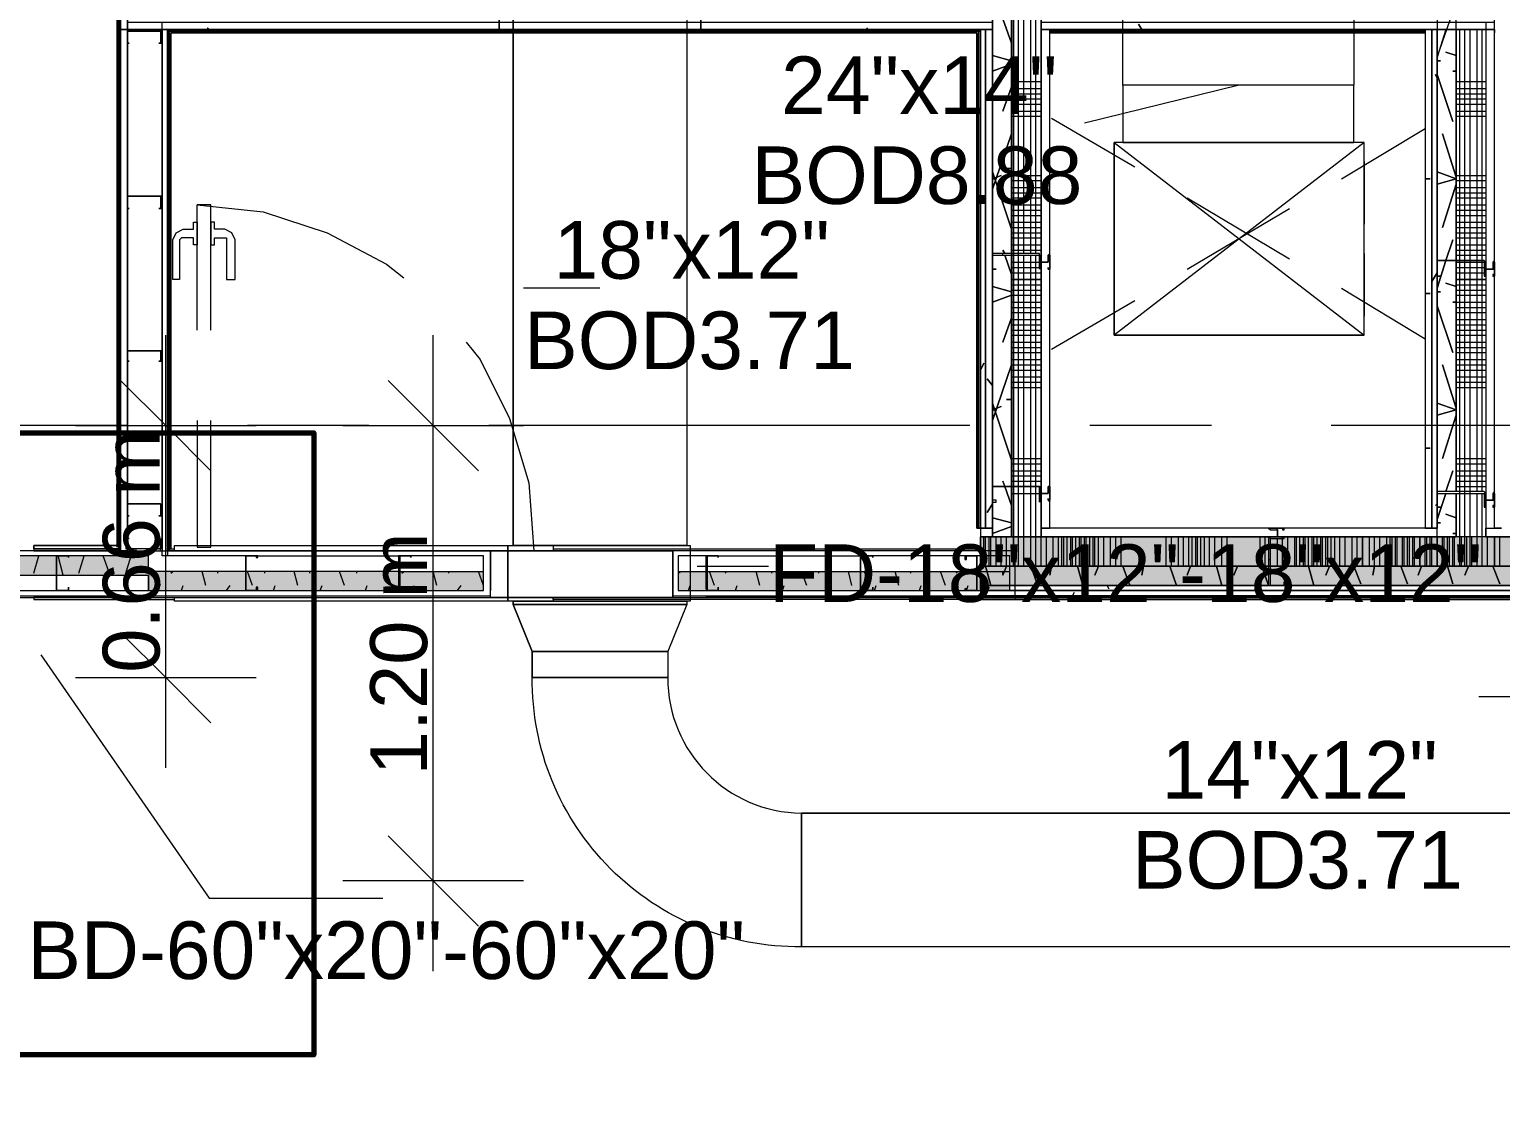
# Model space of a CAD drawing. Header units: metres. Extents: x -2 to 237, y -8 to 52.
# Drawn here: x 31.142 to 35.024, y 22.645 to 25.489 of the extents above; entities that cross this region are included whole.
import ezdxf

# ---------------------------------------------------------------- set-up
doc = ezdxf.new("R2010")
doc.units = ezdxf.units.M
doc.layers.add('HVAC - Ductos', color=5, linetype='Continuous', lineweight=0)
doc.layers.add('PDF3_Text', color=7, linetype='Continuous', lineweight=0)
doc.layers.add('PDF3_Geometry', color=7, linetype='Continuous', lineweight=0, true_color=0xaaaaaa)
doc.layers.add('PDF3_Solid Fills', color=7, linetype='Continuous', lineweight=0, true_color=0xffffff)
doc.styles.add('PDF Helvetica', font='')
doc.styles.get('PDF Helvetica').set_extended_font_data('Helvetica')

msp = doc.modelspace()

# ---------------------------------------------------------------- hatches: boundary and pattern name
at = {"layer": 'PDF3_Solid Fills', "lineweight": 0, "transparency": 33554559}
h = msp.add_hatch(color=256, dxfattribs=at)
h.paths.add_polyline_path([(38.0239, 24.0728), (38.0239, 24.1506), (33.6514, 24.1506), (33.6514, 24.0728)])
h.paths.add_polyline_path([(38.1293, 24.0728), (38.1293, 24.1506), (38.0285, 24.1506), (38.0285, 24.0728)])
h = msp.add_hatch(color=256, dxfattribs=at)
h.paths.add_polyline_path([(38.0239, 24.0728), (38.0239, 24.1506), (33.6514, 24.1506), (33.6514, 24.0728)])
h.paths.add_polyline_path([(38.1293, 24.0728), (38.1293, 24.1506), (38.0285, 24.1506), (38.0285, 24.0728)])
h = msp.add_hatch(color=256, dxfattribs=at)
h.paths.add_polyline_path([(31.3963, 24.1186), (31.4009, 24.1461), (31.3963, 24.1461)])
h.paths.add_polyline_path([(31.4879, 24.1186), (31.4376, 24.1186), (31.4879, 24.114)])
h = msp.add_hatch(color=256, dxfattribs=at)
h.paths.add_polyline_path([(29.1917, 24.0499), (29.1917, 24.1003), (29.0954, 24.1003), (29.0954, 24.0499)])
h.paths.add_polyline_path([(31.0938, 24.1003), (31.0938, 24.0499), (31.4559, 24.0499), (31.4559, 24.1003)])
h = msp.add_hatch(color=256, dxfattribs=at)
h.paths.add_polyline_path([(34.4121, 24.0224), (34.4121, 24.0728), (33.6514, 24.0728), (33.6514, 24.0224)])
h.paths.add_polyline_path([(38.1751, 24.0269), (38.1797, 24.0728), (38.0285, 24.0728), (38.0285, 24.0224)])
h.paths.add_polyline_path([(38.0239, 24.0269), (38.0239, 24.0728), (34.4167, 24.0728), (34.4167, 24.0224), (37.5977, 24.0269)])
h = msp.add_hatch(color=256, dxfattribs=at)
h.paths.add_polyline_path([(34.4121, 24.0224), (34.4121, 24.0728), (33.6514, 24.0728), (33.6514, 24.0224)])
h.paths.add_polyline_path([(38.1797, 24.0224), (38.1797, 24.0728), (38.0285, 24.0728), (38.0285, 24.0224)])
h.paths.add_polyline_path([(38.0239, 24.0224), (38.0239, 24.0728), (34.4167, 24.0728), (34.4167, 24.0224)])
h = msp.add_hatch(color=256, dxfattribs=at)
h.paths.add_polyline_path([(32.3405, 24.0086), (32.3405, 24.059), (31.4559, 24.059), (31.4559, 24.0086)])
h.paths.add_polyline_path([(32.8538, 24.0086), (33.7292, 24.0086), (33.7292, 24.059), (32.8538, 24.059)])

# ---------------------------------------------------------------- linework, layer by layer
at = {"layer": 'HVAC - Ductos', "lineweight": 0}
for points in [[(32.8768, 24.1278), (32.4184, 24.1278), (32.4184, 25.5394), (32.8768, 25.5394)], [(34.6368, 25.5394), (34.6368, 25.3424), (34.0272, 25.3424), (34.0272, 25.5394)], [(32.4047, 23.9811), (32.4047, 24.1278), (32.8859, 24.1278), (32.8859, 23.9811)], [(32.4184, 23.9719), (32.8768, 23.9719)], [(33.1793, 23.069), (33.1793, 23.4219), (36.2181, 23.4219), (36.2181, 23.069)]]:
    msp.add_lwpolyline(points, close=True, dxfattribs=at)
for points in [[(32.4184, 25.5394), (32.4184, 24.1278)], [(34.3343, 25.3424), (33.9264, 25.2415)], [(34.0272, 25.1911), (34.0043, 25.1911), (34.0043, 24.6824), (34.6643, 24.6824), (34.6643, 25.1911), (34.6368, 25.1911), (34.6368, 25.3424), (34.0272, 25.3424), (34.0272, 25.1911), (34.6368, 25.1911)], [(32.6476, 24.8061), (32.446, 24.8061)], [(31.5018, 23.5411), (31.5018, 24.6824)], [(32.2076, 23.0049), (32.2076, 24.6824)], [(31.3826, 24.5632), (31.5018, 24.444), (31.6209, 24.3248)], [(32.0884, 24.5632), (32.2076, 24.444), (32.3268, 24.3248)], [(31.2634, 24.444), (31.5018, 24.444), (31.7401, 24.444)], [(31.9692, 24.444), (32.2076, 24.444), (32.446, 24.444)], [(32.4047, 24.1278), (32.4047, 23.9811)], [(32.9042, 24.0728), (33.0922, 24.0728)], [(31.3826, 23.8986), (31.5018, 23.7794), (31.6209, 23.6603)], [(31.1718, 23.839), (31.6164, 23.1973), (32.0746, 23.1973)], [(31.2634, 23.7794), (31.5018, 23.7794), (31.7401, 23.7794)], [(34.9667, 23.729), (36.9881, 23.729)], [(32.0884, 23.3623), (32.2076, 23.2432), (32.3268, 23.124)], [(32.446, 23.2432), (32.2076, 23.2432), (31.9692, 23.2432)]]:
    msp.add_lwpolyline(points, dxfattribs=at)
for points in [[(32.4184, 23.9811), (32.4184, 23.9719), (32.4184, 23.9811), (32.8768, 23.9811), (32.8768, 23.9719), (32.8264, 23.8482), (32.4688, 23.8482), (32.4688, 23.7794), (32.4688, 23.8482), (32.4184, 23.9719), (32.4688, 23.8482), (32.8264, 23.8482), (32.8264, 23.7794), (32.4688, 23.7794), (32.8264, 23.7794, 0.412295), (33.1793, 23.4219)], [(36.2181, 23.4219, -0.419303), (36.9285, 22.7115), (36.5755, 22.7115), (36.5755, 17.3397), (36.9285, 17.3397), (36.9285, 22.7115), (36.5755, 22.7115, 0.402021), (36.2181, 23.069), (36.2181, 23.4219), (33.1793, 23.4219), (33.1793, 23.069, -0.419299), (32.4688, 23.7794)]]:
    msp.add_lwpolyline(points, format="xyb", dxfattribs=at)
at = {"layer": 'PDF3_Geometry', "lineweight": 0}
for points in [[(29.1, 31.6216), (31.3826, 31.6216), (29.1, 31.6216), (31.3826, 31.6216), (31.3826, 25.489), (31.3826, 31.6216), (31.3826, 25.489), (31.3826, 25.5348), (31.3826, 25.489), (31.3826, 25.5074), (31.3826, 25.5211), (31.3826, 25.5348), (31.3826, 33.9362), (31.3826, 34.1699), (31.3826, 34.1837), (33.0692, 34.1837), (34.6276, 34.1837)], [(31.3826, 34.1837), (31.3826, 25.489), (31.3826, 34.1837)], [(33.6514, 24.0086), (38.1935, 24.0086), (38.1935, 24.0224), (38.1935, 24.1736), (38.1935, 34.1699), (38.1797, 34.1699), (38.0239, 34.1699), (35.008, 34.1699), (31.4009, 34.1699), (31.4009, 34.1516), (31.4009, 33.9362), (31.4009, 25.5348), (31.4009, 25.5211), (31.4009, 25.5074)], [(34.9072, 24.2698), (34.9072, 24.8794), (34.9072, 25.489), (34.9072, 25.5348), (34.9851, 25.5348), (35.008, 25.5348), (34.9851, 25.5348), (34.9851, 25.5853), (34.9851, 25.7366), (34.9851, 33.9362), (34.9851, 34.0371), (34.9851, 34.1379), (35.008, 34.1379), (34.9851, 34.1379), (31.4284, 34.1379), (31.4284, 34.0371), (31.4284, 33.9362), (31.4284, 25.5348)], [(38.0285, 34.1516), (38.1293, 34.1516), (38.1797, 34.1516), (38.1797, 24.1736), (38.1797, 24.0728), (38.1797, 24.0224), (38.0285, 24.0224), (38.1935, 24.0224), (38.1935, 24.0086), (33.6514, 24.0086), (33.6514, 24.0224), (34.4121, 24.0224), (33.6514, 24.0224)], [(35.0264, 24.1736), (35.008, 24.1736), (35.008, 25.489), (35.008, 25.5348), (35.008, 25.7366), (35.008, 33.9362), (35.008, 34.0004), (35.008, 34.1379), (35.008, 34.1516), (35.008, 34.005), (35.0264, 34.005)], [(33.6651, 25.489), (33.6651, 24.1736), (33.6834, 24.1736), (33.6834, 25.489), (33.6834, 25.5074), (33.6834, 25.5211), (33.6834, 25.5348), (32.9134, 25.5348), (32.9134, 25.5853), (32.9134, 25.6907), (32.3817, 25.6907), (31.6301, 25.6907), (31.598, 25.6907), (31.5842, 25.6907), (31.5842, 25.5853), (31.5842, 25.6907), (31.5842, 33.9362), (31.5842, 33.9683), (31.5842, 33.9866)], [(31.3826, 33.9362), (31.3826, 25.489), (31.3826, 24.114), (31.0801, 24.114), (31.0801, 23.9902), (31.4559, 23.9902), (32.3588, 23.9902), (32.3588, 24.114), (31.5063, 24.114), (31.5063, 25.489), (31.6301, 25.489), (32.3817, 25.489), (32.3817, 25.7366), (31.6301, 25.7366), (31.6301, 33.9362)], [(32.9134, 25.5348), (32.9134, 25.5211), (32.9134, 25.5074), (32.9134, 25.489), (32.9134, 25.7366), (34.8109, 25.7366), (34.8109, 33.9362), (34.8109, 33.9408), (31.6301, 33.9408), (31.6301, 33.9362), (31.6301, 25.7366), (32.3817, 25.7366)], [(34.8109, 33.9362), (34.8109, 25.7366), (32.9134, 25.7366), (32.9134, 25.489), (33.6514, 25.489), (33.6514, 24.1736), (33.6514, 23.9902), (37.6664, 23.9902)], [(31.3826, 25.489), (31.3826, 24.114), (31.3826, 25.489), (31.3826, 24.114), (31.3826, 25.489), (31.378, 25.489), (31.378, 31.6216), (31.378, 25.489), (31.378, 24.114), (31.378, 25.489), (31.3826, 25.489), (31.3734, 25.489), (31.3734, 24.1232), (31.3734, 25.489), (31.3734, 24.1232), (31.3734, 25.489), (31.3734, 31.6124), (31.3734, 25.489), (31.3826, 25.489), (31.3826, 31.5987), (31.3826, 25.489), (31.3826, 31.6216)], [(32.3817, 25.7366), (32.3817, 25.489), (31.6301, 25.489), (31.5063, 25.489), (31.4926, 25.489), (31.4926, 25.5074)], [(31.4009, 25.5074), (31.4009, 25.489), (31.4009, 24.1461), (31.4009, 25.489), (31.4926, 25.489), (31.5063, 25.489), (33.6514, 25.489), (32.9134, 25.489), (32.3817, 25.489), (32.9134, 25.489)], [(32.9134, 25.5074), (32.3817, 25.5074), (32.3817, 25.489)], [(38.0239, 24.1506), (35.0264, 24.1506), (33.6514, 24.1506), (33.6834, 24.1506), (33.7338, 24.1506), (33.7338, 24.1736), (33.7338, 24.2836), (33.7338, 24.8932), (33.7338, 25.489), (33.7338, 25.5348), (33.8118, 25.5348), (34.8567, 25.5348), (34.8567, 25.5211), (34.8567, 25.5074), (34.8567, 25.489), (34.8567, 24.1736), (34.843, 24.1736), (34.843, 25.489)], [(33.7338, 25.5348), (33.8118, 25.5348), (33.8118, 25.5211), (33.8118, 25.5074), (33.8118, 25.489), (33.8347, 25.489), (34.8247, 25.489)], [(34.9851, 25.5074), (34.9851, 25.489), (34.9851, 24.1736), (34.9851, 24.1506), (35.0264, 24.1506), (38.0239, 24.1506), (35.0264, 24.1506), (34.9851, 24.1506), (34.9851, 24.1736), (35.0264, 24.1736)], [(31.4009, 24.114), (31.3826, 24.114), (31.3826, 25.489), (31.4009, 25.489), (31.3826, 25.489), (31.4009, 25.489), (31.3826, 25.489), (31.3826, 24.1186), (31.3826, 25.489), (31.3826, 24.114), (31.3963, 24.114)], [(31.3826, 25.489), (31.3826, 24.114), (31.3826, 25.489)], [(32.3817, 25.489), (31.3826, 25.489), (32.3817, 25.489)], [(32.1159, 24.059), (31.7126, 24.059), (31.4559, 24.059), (31.4559, 24.1003), (31.4009, 24.1003), (31.4009, 24.114), (31.4926, 24.114), (31.4926, 25.489), (31.5063, 25.489), (33.6514, 25.489), (33.6514, 24.1736), (33.6468, 24.1736), (33.6422, 24.1736), (33.6468, 24.1736), (33.6468, 25.489), (33.6468, 24.1736), (33.6422, 24.1736), (33.6468, 24.1736), (33.6514, 24.1736), (33.6514, 25.489), (33.6514, 24.1736), (33.6651, 24.1736)], [(31.4009, 24.1461), (31.4009, 25.489)], [(31.7126, 24.1003), (31.5063, 24.1003), (31.4926, 24.1003), (31.4926, 24.114), (31.4926, 25.489), (31.5063, 25.489), (31.5063, 24.114), (31.5063, 25.4844), (33.6514, 25.4844), (31.5063, 25.4844), (31.5063, 24.114)], [(31.6301, 25.489), (31.5063, 25.489), (33.6514, 25.489), (31.5063, 25.489), (31.5063, 24.114), (31.5063, 24.1003), (31.4926, 24.1003)], [(31.5063, 25.489), (31.5063, 24.114), (31.5063, 25.489)], [(31.5063, 25.489), (31.5063, 24.114), (32.3588, 24.114), (32.3588, 24.0086)], [(32.9134, 25.489), (32.3817, 25.489), (32.9134, 25.489)], [(32.9134, 25.489), (33.6514, 25.489), (32.9134, 25.489)], [(33.6422, 25.4799), (33.6422, 24.1736)], [(33.6422, 25.4799), (33.6422, 24.1736)], [(33.6514, 24.1736), (33.6514, 25.489), (33.6514, 24.1736)], [(33.6514, 24.1736), (33.6514, 25.489), (33.6514, 24.1736)], [(33.6514, 25.489), (33.6514, 24.1736), (33.6514, 25.489)], [(33.8347, 25.489), (34.8247, 25.489), (34.8567, 25.489), (34.8247, 25.489), (33.8347, 25.489), (34.623, 25.489), (33.8347, 25.489), (34.8247, 25.489), (33.8347, 25.489), (33.8118, 25.489), (33.8118, 24.1736), (33.8118, 24.1506), (34.8567, 24.1506), (34.9072, 24.1506), (34.9072, 24.1736), (34.9072, 24.2652), (34.9072, 24.1506), (34.8567, 24.1506), (34.8567, 25.489), (34.9072, 25.489), (34.9072, 24.8794), (34.9072, 24.2698), (34.9072, 24.8794), (34.9072, 25.489), (34.9851, 25.489), (34.9851, 24.1506), (34.9072, 24.1506), (34.9072, 24.2652)], [(35.008, 25.489), (33.8347, 25.489), (35.008, 25.489)], [(33.8393, 25.2552), (34.0593, 25.127)], [(34.6047, 25.0948), (34.8247, 25.2278)], [(34.1968, 25.0444), (34.4672, 24.884)], [(31.5842, 24.6961), (31.5842, 25.0261), (31.7584, 25.0078), (31.928, 24.9528), (32.0838, 24.8702), (32.1296, 24.8336)], [(31.6209, 24.6961), (31.6209, 25.0261), (31.5842, 25.0261)], [(34.1968, 24.8565), (34.4672, 25.017)], [(33.7109, 24.8932), (33.7109, 24.8978)], [(33.8393, 24.6457), (34.0593, 24.774)], [(34.6047, 24.8061), (34.8247, 24.6732)], [(32.2947, 24.664), (32.3313, 24.6182), (32.4092, 24.4624), (32.4597, 24.2928), (32.4734, 24.114)], [(31.5842, 24.4578), (31.5842, 24.1232), (31.6209, 24.1232), (31.6209, 24.4578)], [(31.4009, 24.444), (30.1313, 24.444)], [(32.038, 24.444), (31.7172, 24.444)], [(33.6238, 24.444), (32.3542, 24.444)], [(34.2609, 24.444), (33.9401, 24.444)], [(35.8468, 24.444), (34.5772, 24.444)], [(33.6834, 24.2424), (33.6834, 24.2469)], [(37.6664, 23.9902), (33.6514, 23.9902), (33.6514, 23.9948), (38.2073, 23.9948), (38.2118, 23.9948), (38.2118, 24.0086), (38.2118, 24.1736)], [(34.4121, 24.0224), (33.6514, 24.0224), (33.6514, 24.0728), (35.0264, 24.0728), (38.0239, 24.0728), (35.0264, 24.0728), (33.6514, 24.0728), (33.6514, 24.1506)], [(33.7338, 24.1506), (33.6834, 24.1506), (33.6834, 24.1736)], [(34.8247, 24.1736), (34.843, 24.1736)], [(34.9072, 24.1506), (34.8567, 24.1506), (34.8567, 24.1736)], [(31.1534, 24.1186), (31.3826, 24.1186), (31.1534, 24.1186), (31.1534, 24.1232), (31.1534, 24.1278), (31.1534, 24.1232), (31.1534, 24.1186), (31.1534, 24.114), (31.3826, 24.114), (31.0801, 24.114), (31.0801, 24.1003), (31.0801, 24.0086)], [(31.2268, 24.114), (31.1534, 24.114), (31.3826, 24.114)], [(31.5109, 24.1186), (31.5246, 24.1186)], [(32.8401, 23.9902), (32.3588, 23.9902), (32.3588, 24.114), (32.8401, 24.114), (32.8401, 24.0086)], [(32.5238, 24.1186), (33.6514, 24.1186)], [(33.743, 24.0086), (33.743, 24.114), (32.8401, 24.114), (32.5238, 24.114)], [(33.743, 23.9902), (33.743, 23.9857), (32.5238, 23.9857), (32.5238, 23.9902), (32.8401, 23.9902), (32.8401, 24.114)], [(33.6514, 24.114), (32.9272, 24.114)], [(31.0801, 24.1003), (31.0801, 23.9948), (31.4559, 23.9948), (32.3588, 23.9948), (32.3588, 24.0086), (32.3588, 24.1003)], [(31.4559, 24.059), (31.4559, 24.1003), (31.4009, 24.1003), (31.3826, 24.1003), (31.0938, 24.1003), (31.0938, 24.0086), (31.4559, 24.0086), (31.4559, 24.0498), (31.4559, 24.0086), (32.3405, 24.0086), (32.3405, 24.1003), (32.148, 24.1003)], [(31.3826, 24.1003), (31.4009, 24.1003)], [(31.7446, 24.1003), (32.1205, 24.1003)], [(32.8401, 24.1003), (32.8401, 24.0086), (32.8401, 23.9948), (33.743, 23.9948), (33.743, 24.0086), (33.743, 24.1003)], [(32.9317, 24.1003), (32.8538, 24.1003), (32.8538, 24.0086), (33.7293, 24.0086), (33.7293, 24.1003), (33.3672, 24.1003)], [(32.9592, 24.1003), (33.3351, 24.1003)], [(38.0239, 24.0728), (35.0264, 24.0728), (33.6514, 24.0728)], [(34.4121, 24.0911), (34.4167, 24.0911)], [(31.0938, 24.0498), (31.213, 24.0498), (31.4559, 24.0498)], [(32.1205, 24.059), (32.3405, 24.059)], [(32.8538, 24.059), (32.9272, 24.059)], [(32.9317, 24.059), (33.3351, 24.059), (33.6422, 24.059), (33.7293, 24.059)], [(38.0973, 23.9902), (38.2118, 23.9902), (38.2118, 23.9948), (33.6514, 23.9948)], [(34.4167, 24.0224), (35.0264, 24.0224), (35.5672, 24.0224), (36.1768, 24.0224), (36.7863, 24.0224), (37.396, 24.0224), (38.0239, 24.0224)], [(31.4559, 23.9902), (31.1534, 23.9902), (31.1534, 23.9857), (31.4559, 23.9857), (31.5246, 23.9857), (31.5246, 23.9902)], [(33.6514, 23.9902), (32.9272, 23.9902)]]:
    msp.add_lwpolyline(points, dxfattribs=at)
for points in [[(31.3826, 34.1699), (31.3826, 25.489), (31.4009, 25.489), (31.4009, 34.1699)], [(31.3734, 31.6124), (31.3734, 25.489)], [(32.3817, 25.489), (32.3817, 25.5074), (31.4009, 25.5074), (31.4009, 25.489)], [(32.9134, 25.5074), (32.9134, 25.489), (33.6834, 25.489), (33.6834, 25.5074)], [(33.6834, 25.5348), (33.6834, 24.1506), (33.7338, 24.1506), (33.7338, 24.2836), (33.7338, 24.8932), (33.7338, 25.5348)], [(33.8118, 24.1506), (33.8118, 25.5348), (33.7338, 25.5348), (33.7338, 24.8932), (33.7338, 24.2836), (33.7338, 24.1506)], [(35.008, 25.489), (35.008, 25.5074), (33.8118, 25.5074), (33.8118, 25.489)], [(31.4926, 25.4524), (31.4926, 25.4844), (31.488, 25.4844), (31.4009, 25.4844), (31.4009, 25.4524), (31.4055, 25.4524), (31.4009, 25.4524), (31.4009, 25.4844), (31.488, 25.4844), (31.488, 25.4524), (31.4834, 25.4524)], [(31.5063, 25.489), (31.4926, 25.489), (31.4926, 24.114), (31.5063, 24.114)], [(31.5109, 24.114), (31.5109, 25.489)], [(31.5109, 24.114), (31.5109, 25.489)], [(31.5155, 24.1186), (31.5155, 25.4799)], [(33.6422, 25.4799), (31.5155, 25.4799)], [(33.6422, 25.4799), (31.5155, 25.4799)], [(31.5155, 24.1186), (31.5155, 25.4799)], [(31.543, 25.489), (33.6147, 25.489)], [(33.6422, 24.1736), (33.6422, 25.4799)], [(33.6651, 24.1736), (33.6651, 25.489), (33.6514, 25.489), (33.6514, 24.1736)], [(33.6651, 25.489), (33.6651, 24.1736), (33.6834, 24.1736), (33.6834, 25.489)], [(33.8347, 24.1736), (33.8347, 25.489), (33.8118, 25.489), (33.8118, 24.1736)], [(34.8247, 24.1736), (33.8347, 24.1736), (33.8347, 25.489), (34.8247, 25.489)], [(34.8247, 25.4844), (33.8347, 25.4844)], [(34.8247, 25.4799), (33.8347, 25.4799)], [(34.8247, 25.4799), (33.8347, 25.4799)], [(34.843, 25.489), (34.8247, 25.489), (34.8247, 24.1736), (34.843, 24.1736)], [(34.8567, 25.489), (34.843, 25.489), (34.843, 24.1736), (34.8567, 24.1736)], [(35.008, 25.4799), (35.008, 25.489), (34.9851, 25.489), (35.008, 25.489)], [(35.008, 25.489), (34.9851, 25.489), (34.9851, 24.1736), (35.008, 24.1736)], [(31.4926, 25.017), (31.4926, 25.049), (31.488, 25.049), (31.4009, 25.049), (31.4009, 25.017), (31.4055, 25.017), (31.4009, 25.017), (31.4009, 25.049), (31.488, 25.049), (31.488, 25.017), (31.4834, 25.017)], [(31.543, 24.939), (31.5384, 24.9344), (31.5384, 24.829), (31.5201, 24.829), (31.5201, 24.9344), (31.5292, 24.9528), (31.5476, 24.962), (31.5751, 24.962), (31.5751, 24.9802), (31.5842, 24.9802), (31.5842, 24.9207), (31.5751, 24.9207), (31.5751, 24.939), (31.5476, 24.939)], [(31.6621, 24.939), (31.6621, 24.9344), (31.6621, 24.829), (31.6851, 24.829), (31.6851, 24.9344), (31.6759, 24.9528), (31.6576, 24.962), (31.6301, 24.962), (31.6301, 24.9802), (31.6209, 24.9802), (31.6209, 24.9207), (31.6301, 24.9207), (31.6301, 24.939), (31.6576, 24.939)], [(33.8072, 24.8565), (33.8072, 24.8748), (33.8301, 24.8748), (33.8301, 24.8932), (33.8347, 24.8932), (33.8347, 24.8565), (33.8301, 24.8565), (33.8301, 24.8611), (33.8301, 24.8565), (33.8347, 24.8565), (33.8347, 24.8932), (33.8347, 24.8978), (33.8301, 24.8932), (33.8301, 24.8748), (33.8072, 24.8748), (33.8072, 24.8932), (33.8072, 24.8978), (33.6834, 24.8978), (33.6834, 24.8932), (33.6834, 24.8565), (33.6926, 24.8565), (33.6834, 24.8565), (33.6834, 24.8932), (33.8072, 24.8932)], [(34.9851, 24.8382), (34.9851, 24.8565), (35.0034, 24.8565), (35.008, 24.8565), (35.008, 24.8748), (35.008, 24.8382), (35.008, 24.8428), (35.0034, 24.8428), (35.0034, 24.8382), (35.008, 24.8382), (35.008, 24.8748), (35.008, 24.8794), (35.0034, 24.8748), (35.0034, 24.8565), (34.9851, 24.8565), (34.9851, 24.8748), (34.9805, 24.8794), (34.8567, 24.8794), (34.8567, 24.8748), (34.8567, 24.8382), (34.8659, 24.8382), (34.8567, 24.8382), (34.8567, 24.8748), (34.8567, 24.8794), (34.9805, 24.8794), (34.9805, 24.8748), (34.9805, 24.8382)], [(31.4926, 24.6136), (31.4926, 24.6411), (31.488, 24.6411), (31.4009, 24.6411), (31.4009, 24.6136), (31.4055, 24.6136), (31.4009, 24.6136), (31.4009, 24.6411), (31.488, 24.6411), (31.488, 24.6136), (31.4834, 24.6136)], [(33.8072, 24.2424), (33.8072, 24.2652), (33.8301, 24.2652), (33.8301, 24.2836), (33.8347, 24.2836), (33.8347, 24.2469), (33.8301, 24.2469), (33.8301, 24.2515), (33.8301, 24.2469), (33.8347, 24.2424), (33.8347, 24.2469), (33.8347, 24.2836), (33.8301, 24.2836), (33.8301, 24.2652), (33.8072, 24.2652), (33.8072, 24.2836), (33.6834, 24.2836), (33.6834, 24.2469), (33.6834, 24.2424), (33.6926, 24.2424), (33.6926, 24.2469), (33.6834, 24.2469), (33.6834, 24.2836), (33.8072, 24.2836)], [(34.9851, 24.2286), (34.9851, 24.2469), (35.0034, 24.2469), (35.008, 24.2469), (35.008, 24.2652), (35.008, 24.2286), (35.008, 24.2332), (35.0034, 24.2332), (35.0034, 24.2286), (35.008, 24.2286), (35.008, 24.2652), (35.008, 24.2698), (35.0034, 24.2652), (35.0034, 24.2469), (34.9851, 24.2469), (34.9851, 24.2652), (34.9805, 24.2698), (34.8567, 24.2698), (34.8567, 24.2652), (34.8567, 24.2286), (34.8659, 24.2286), (34.8567, 24.2286), (34.8567, 24.2652), (34.9805, 24.2652), (34.9805, 24.2286)], [(31.4926, 24.2057), (31.4926, 24.2332), (31.488, 24.2378), (31.4009, 24.2378), (31.4009, 24.2332), (31.4009, 24.2057), (31.4055, 24.2057), (31.4009, 24.2057), (31.4009, 24.2332), (31.4009, 24.2378), (31.488, 24.2378), (31.488, 24.2332), (31.488, 24.2057), (31.4834, 24.2057)], [(33.6514, 24.1736), (33.6514, 24.1506), (33.6834, 24.1506), (33.6834, 24.1736)], [(33.8118, 24.1506), (34.8567, 24.1506), (34.8567, 24.1736), (33.8118, 24.1736)], [(34.4534, 24.1506), (34.4351, 24.1506), (34.4351, 24.169), (34.4351, 24.1736), (34.4167, 24.1736), (34.4534, 24.1736), (34.4489, 24.1736), (34.4489, 24.169), (34.4534, 24.169), (34.4534, 24.1736), (34.4167, 24.1736), (34.4121, 24.1736), (34.4167, 24.169), (34.4351, 24.169), (34.4351, 24.1506), (34.4167, 24.1506), (34.4121, 24.1461), (34.4121, 24.0224), (34.4167, 24.0224), (34.4534, 24.0224), (34.4534, 24.0315), (34.4534, 24.0224), (34.4167, 24.0224), (34.4167, 24.1461), (34.4534, 24.1461)], [(31.3734, 24.1278), (31.1534, 24.1278)], [(31.3963, 24.1461), (31.3963, 24.1186), (31.4009, 24.1186), (31.4009, 24.114), (31.488, 24.114), (31.488, 24.1186), (31.488, 24.1461), (31.4834, 24.1461), (31.488, 24.1461), (31.488, 24.1186), (31.4009, 24.1186), (31.4009, 24.1461), (31.4055, 24.1461)], [(32.5238, 24.1278), (32.5238, 24.114), (31.5246, 24.114), (31.5246, 24.1278)], [(33.743, 24.114), (32.8401, 24.114), (32.8401, 23.9902), (33.743, 23.9902)], [(31.2451, 24.1003), (31.213, 24.1003), (31.213, 24.0957), (31.213, 24.0086), (31.2451, 24.0086), (31.2451, 24.0178), (31.2451, 24.0086), (31.213, 24.0086), (31.213, 24.0957), (31.213, 24.1003), (31.2451, 24.1003), (31.2451, 24.0957)], [(31.7446, 24.1003), (31.7126, 24.1003), (31.7126, 24.0132), (31.7126, 24.0086), (31.7446, 24.0086), (31.7446, 24.0178), (31.7401, 24.0178), (31.7401, 24.0086), (31.7126, 24.0086), (31.7126, 24.0132), (31.7126, 24.1003), (31.7401, 24.1003), (31.7401, 24.0957), (31.7446, 24.0957)], [(32.148, 24.1003), (32.1205, 24.1003), (32.1159, 24.1003), (32.1159, 24.0132), (32.1159, 24.0086), (32.1205, 24.0086), (32.148, 24.0086), (32.148, 24.0178), (32.148, 24.0086), (32.1205, 24.0086), (32.1205, 24.0132), (32.1205, 24.1003), (32.148, 24.1003), (32.148, 24.0957)], [(32.9592, 24.1003), (32.9317, 24.1003), (32.9272, 24.1003), (32.9272, 24.0132), (32.9317, 24.0086), (32.9592, 24.0086), (32.9592, 24.0178), (32.9592, 24.0086), (32.9317, 24.0086), (32.9317, 24.0132), (32.9317, 24.1003), (32.9592, 24.1003), (32.9592, 24.0957)], [(33.3672, 24.1003), (33.3351, 24.1003), (33.3351, 24.0132), (33.3351, 24.0086), (33.3672, 24.0086), (33.3672, 24.0178), (33.3672, 24.0086), (33.3351, 24.0086), (33.3351, 24.0132), (33.3351, 24.1003), (33.3672, 24.1003), (33.3672, 24.0957)], [(33.6101, 24.0086), (33.6422, 24.0086), (33.6422, 24.0957), (33.6422, 24.1003), (33.6101, 24.1003), (33.6101, 24.0911), (33.6147, 24.0911), (33.6147, 24.1003), (33.6422, 24.1003), (33.6422, 24.0957), (33.6422, 24.0086), (33.6147, 24.0086), (33.6147, 24.0132), (33.6101, 24.0132)], [(33.6514, 24.0086), (33.6514, 23.9948), (38.2073, 23.9948), (38.2073, 24.0086)], [(34.4167, 24.0224), (35.0264, 24.0224), (35.5672, 24.0224), (36.1768, 24.0224), (36.7863, 24.0224), (37.396, 24.0224), (38.0239, 24.0224), (37.396, 24.0224), (36.7863, 24.0224), (36.1768, 24.0224), (35.5672, 24.0224), (35.0264, 24.0224)], [(32.5238, 23.9902), (32.5238, 23.9811), (31.5246, 23.9811), (31.5246, 23.9902)], [(37.6481, 23.9857), (33.6514, 23.9857), (33.6514, 23.9902), (37.6481, 23.9902), (33.6514, 23.9902), (33.6514, 23.9857)]]:
    msp.add_lwpolyline(points, close=True, dxfattribs=at)
at = {"layer": 'PDF3_Geometry', "color": 254, "lineweight": 0, "true_color": 0xdddddd}
for points in [[(33.7109, 25.5166), (33.7338, 25.4524)], [(34.8797, 25.4294), (34.9072, 25.4202)], [(33.6834, 25.4202), (33.7338, 25.4066)], [(33.7338, 25.3974), (33.6834, 25.379)], [(34.8659, 25.4066), (34.8567, 25.4066)], [(34.8567, 25.3698), (34.898, 25.2461)], [(34.9072, 25.379), (34.898, 25.379)], [(33.7338, 25.3378), (33.7109, 25.2736)], [(33.7338, 25.214), (33.6834, 25.0674)], [(34.8705, 25.214), (34.9072, 25.0994)], [(33.7201, 25.1224), (33.7338, 25.1224)], [(33.6834, 25.1132), (33.7338, 24.962)], [(33.7063, 25.104), (33.6834, 25.0948), (33.6926, 25.0948), (33.6834, 25.0948)], [(34.9072, 25.0948), (34.8567, 25.0811), (34.9072, 25.0948), (34.8567, 25.1132)], [(34.9072, 25.0811), (34.8705, 24.9665)], [(34.898, 24.9344), (34.8797, 24.8794), (34.8567, 24.8061), (34.8797, 24.8794)], [(33.7109, 24.907), (33.7155, 24.8978)], [(33.7155, 24.8932), (33.7338, 24.8428)], [(33.6834, 24.8107), (33.7338, 24.797)], [(34.8797, 24.8198), (34.9072, 24.8107)], [(33.7338, 24.7878), (33.6834, 24.7694)], [(34.8659, 24.797), (34.8567, 24.797)], [(34.9072, 24.7694), (34.898, 24.7694)], [(34.8567, 24.7603), (34.898, 24.6365)], [(33.7338, 24.7282), (33.7109, 24.664)], [(33.7338, 24.6044), (33.6834, 24.4578)], [(34.8705, 24.6044), (34.9072, 24.4898)], [(33.6834, 24.5036), (33.7338, 24.3524)], [(33.7201, 24.5128), (33.7338, 24.5128)], [(34.9072, 24.4853), (34.8567, 24.4715), (34.9072, 24.4853), (34.8567, 24.5036)], [(33.7063, 24.4944), (33.6834, 24.4853), (33.6926, 24.4853), (33.6834, 24.4853)], [(34.9072, 24.4715), (34.8705, 24.3569)], [(34.898, 24.3248), (34.8797, 24.2698)], [(33.7109, 24.2974), (33.7155, 24.2836), (33.7338, 24.2332), (33.7155, 24.2836)], [(34.8797, 24.2652), (34.8567, 24.1965)], [(33.6834, 24.2011), (33.7338, 24.1874)], [(34.8659, 24.1874), (34.8567, 24.1874)], [(34.8797, 24.2103), (34.9072, 24.2011)], [(33.7338, 24.1782), (33.6834, 24.1598)], [(34.9072, 24.1598), (34.898, 24.1598)], [(33.6651, 24.0728), (33.6788, 24.0224)], [(33.7201, 24.0728), (33.7109, 24.0498)], [(33.7843, 24.0728), (33.8026, 24.0224)], [(33.8393, 24.0728), (33.8347, 24.0498)], [(33.908, 24.0728), (33.9218, 24.0224)], [(33.963, 24.0728), (33.9538, 24.0498)], [(34.0272, 24.0728), (34.0455, 24.0224)], [(34.0822, 24.0728), (34.0776, 24.0498)], [(34.1509, 24.0728), (34.1693, 24.0224)], [(34.2059, 24.0728), (34.1968, 24.0498)], [(34.2747, 24.0728), (34.2884, 24.0224)], [(34.3297, 24.0728), (34.3205, 24.0498)], [(34.3939, 24.0728), (34.4121, 24.0224)], [(34.4489, 24.0728), (34.4443, 24.0498)], [(34.5176, 24.0728), (34.5313, 24.0224)], [(34.5726, 24.0728), (34.5634, 24.0498)], [(34.6368, 24.0728), (34.6551, 24.0269)], [(34.6917, 24.0728), (34.6871, 24.0498)], [(34.7605, 24.0728), (34.7789, 24.0269)], [(34.8155, 24.0728), (34.8063, 24.0498)], [(34.8843, 24.0728), (34.898, 24.0269)], [(34.9393, 24.0728), (34.9301, 24.0498)], [(35.0034, 24.0728), (35.0218, 24.0269)]]:
    msp.add_lwpolyline(points, close=True, dxfattribs=at)
at = {"layer": 'PDF3_Geometry', "color": 254, "lineweight": 0, "true_color": 0xeaeaea}
for points in [[(33.7384, 25.5348), (33.7384, 24.1506)], [(33.3488, 25.489), (33.3534, 25.4936)], [(34.0684, 25.5028), (34.0776, 25.489)], [(34.8522, 25.3698), (34.8567, 25.3607)], [(34.8384, 25.0948), (34.8247, 25.0948)], [(34.843, 24.8244), (34.8567, 24.8474)], [(33.8118, 24.829), (33.7338, 24.829)], [(34.9851, 24.829), (34.9072, 24.829)], [(34.8384, 24.7924), (34.8247, 24.7924)], [(33.6514, 24.5906), (33.6605, 24.609)], [(33.6697, 24.5678), (33.6834, 24.5494)], [(34.8384, 24.3844), (34.8247, 24.3844)], [(33.6697, 24.2148), (33.6834, 24.2378)], [(34.8522, 24.2332), (34.8567, 24.2378)], [(33.7384, 24.1506), (33.7384, 24.0728)], [(34.6597, 24.1506), (34.6597, 24.0728)], [(34.8109, 24.1506), (34.8109, 24.0728)], [(34.8567, 24.1506), (34.8567, 24.0728)], [(35.008, 24.1506), (35.008, 24.0728)], [(33.6605, 23.9948), (33.6697, 24.0086), (33.6743, 24.0178), (33.6697, 24.0086)], [(33.8943, 23.9948), (33.8988, 24.004)], [(33.9859, 24.0224), (33.9905, 24.0132)]]:
    msp.add_lwpolyline(points, close=True, dxfattribs=at)
for points in [[(33.7522, 24.0728), (33.7522, 24.1506), (33.7522, 25.5348)], [(33.7659, 24.8978), (33.7659, 25.5348)], [(33.7843, 24.8978), (33.7843, 25.5348)], [(33.798, 24.8978), (33.798, 25.5348)], [(31.6164, 25.489), (31.6118, 25.4936), (31.6118, 25.489)], [(34.9164, 24.0728), (34.9164, 24.1506), (34.9164, 25.489)], [(34.9301, 24.0728), (34.9301, 24.1506), (34.9301, 25.489)], [(34.9439, 24.0728), (34.9439, 24.1506), (34.9439, 24.2698), (34.9439, 24.8794), (34.9439, 25.489)], [(34.9621, 24.2698), (34.9621, 24.8794), (34.9621, 25.489)], [(34.9759, 24.2698), (34.9759, 24.8794), (34.9759, 25.489)], [(33.7338, 25.3515), (33.8118, 25.3515)], [(34.9072, 25.3515), (34.9851, 25.3515)], [(33.7338, 25.3332), (33.8118, 25.3332)], [(33.7338, 25.3194), (33.8118, 25.3194)], [(34.9072, 25.3332), (34.9851, 25.3332)], [(34.9072, 25.3194), (34.9851, 25.3194)], [(33.7338, 25.3057), (33.8118, 25.3057)], [(33.7338, 25.292), (33.8118, 25.292)], [(33.7338, 25.2736), (33.8118, 25.2736)], [(34.9072, 25.3057), (34.9851, 25.3057)], [(34.9072, 25.292), (34.9851, 25.292)], [(34.9072, 25.2736), (34.9851, 25.2736)], [(33.7338, 25.2598), (33.8118, 25.2598)], [(34.9072, 25.2598), (34.9851, 25.2598)], [(33.7338, 25.104), (33.8118, 25.104)], [(33.7338, 25.0902), (33.8118, 25.0902)], [(34.9072, 25.104), (34.9851, 25.104)], [(34.9072, 25.0902), (34.9851, 25.0902)], [(33.7338, 25.072), (33.8118, 25.072)], [(33.7338, 25.0582), (33.8118, 25.0582)], [(33.7338, 25.0444), (33.8118, 25.0444)], [(34.9072, 25.072), (34.9851, 25.072)], [(34.9072, 25.0582), (34.9851, 25.0582)], [(34.9072, 25.0444), (34.9851, 25.0444)], [(33.7338, 25.0261), (33.8118, 25.0261)], [(33.7338, 25.0124), (33.8118, 25.0124)], [(34.9072, 25.0261), (34.9851, 25.0261)], [(34.9072, 25.0124), (34.9851, 25.0124)], [(33.7338, 24.9986), (33.8118, 24.9986)], [(33.7338, 24.9802), (33.8118, 24.9802)], [(33.7338, 24.9665), (33.8118, 24.9665)], [(34.9072, 24.9986), (34.9851, 24.9986)], [(34.9072, 24.9802), (34.9851, 24.9802)], [(34.9072, 24.9665), (34.9851, 24.9665)], [(33.7338, 24.9528), (33.8118, 24.9528)], [(33.7338, 24.939), (33.8118, 24.939)], [(34.9072, 24.9528), (34.9851, 24.9528)], [(34.9072, 24.939), (34.9851, 24.939)], [(33.7338, 24.9207), (33.8118, 24.9207)], [(33.7338, 24.907), (33.8118, 24.907)], [(33.7338, 24.8932), (33.8118, 24.8932)], [(33.7659, 24.0728), (33.7659, 24.1506), (33.7659, 24.2836), (33.7659, 24.8932)], [(33.7843, 24.0728), (33.7843, 24.1506), (33.7843, 24.2836), (33.7843, 24.8932)], [(33.798, 24.0728), (33.798, 24.1506), (33.798, 24.2836), (33.798, 24.8932)], [(34.9072, 24.9207), (34.9851, 24.9207)], [(34.9072, 24.907), (34.9851, 24.907)], [(34.9072, 24.8932), (34.9851, 24.8932)], [(33.7338, 24.8748), (33.8072, 24.8748)], [(33.7338, 24.8611), (33.8118, 24.8611)], [(33.7338, 24.8474), (33.8118, 24.8474)], [(34.9072, 24.8748), (34.9851, 24.8748)], [(34.9072, 24.8611), (34.9805, 24.8611)], [(34.9072, 24.8474), (34.9851, 24.8474)], [(33.7338, 24.8152), (33.8118, 24.8152)], [(34.9072, 24.8152), (34.9851, 24.8152)], [(33.7338, 24.8015), (33.8118, 24.8015)], [(33.7338, 24.7878), (33.8118, 24.7878)], [(33.7338, 24.7694), (33.8118, 24.7694)], [(34.9072, 24.8015), (34.9851, 24.8015)], [(34.9072, 24.7878), (34.9851, 24.7878)], [(34.9072, 24.7694), (34.9851, 24.7694)], [(33.7338, 24.7557), (33.8118, 24.7557)], [(33.7338, 24.742), (33.8118, 24.742)], [(34.9072, 24.7557), (34.9851, 24.7557)], [(34.9072, 24.742), (34.9851, 24.742)], [(33.7338, 24.7236), (33.8118, 24.7236)], [(33.7338, 24.7098), (33.8118, 24.7098)], [(33.7338, 24.6961), (33.8118, 24.6961)], [(34.9072, 24.7236), (34.9851, 24.7236)], [(34.9072, 24.7098), (34.9851, 24.7098)], [(34.9072, 24.6961), (34.9851, 24.6961)], [(33.7338, 24.6824), (33.8118, 24.6824)], [(33.7338, 24.664), (33.8118, 24.664)], [(34.9072, 24.6824), (34.9851, 24.6824)], [(34.9072, 24.664), (34.9851, 24.664)], [(33.7338, 24.6503), (33.8118, 24.6503)], [(33.7338, 24.6365), (33.8118, 24.6365)], [(33.7338, 24.6182), (33.8118, 24.6182)], [(34.9072, 24.6503), (34.9851, 24.6503)], [(34.9072, 24.6365), (34.9851, 24.6365)], [(34.9072, 24.6182), (34.9851, 24.6182)], [(33.7338, 24.6044), (33.8118, 24.6044)], [(33.7338, 24.5906), (33.8118, 24.5906)], [(34.9072, 24.6044), (34.9851, 24.6044)], [(34.9072, 24.5906), (34.9851, 24.5906)], [(33.7338, 24.5724), (33.8118, 24.5724)], [(33.7338, 24.5586), (33.8118, 24.5586)], [(33.7338, 24.5448), (33.8118, 24.5448)], [(34.9072, 24.5724), (34.9851, 24.5724)], [(34.9072, 24.5586), (34.9851, 24.5586)], [(34.9072, 24.5448), (34.9851, 24.5448)], [(33.7338, 24.3569), (33.8118, 24.3569)], [(33.7338, 24.3432), (33.8118, 24.3432)], [(34.9072, 24.3569), (34.9851, 24.3569)], [(34.9072, 24.3432), (34.9851, 24.3432)], [(33.7338, 24.3248), (33.8118, 24.3248)], [(33.7338, 24.3111), (33.8118, 24.3111)], [(34.9072, 24.3248), (34.9851, 24.3248)], [(34.9072, 24.3111), (34.9851, 24.3111)], [(33.7338, 24.2974), (33.8118, 24.2974)], [(33.7338, 24.2836), (33.8118, 24.2836)], [(33.7338, 24.2652), (33.8072, 24.2652)], [(34.9072, 24.2974), (34.9851, 24.2974)], [(34.9072, 24.2836), (34.9851, 24.2836)], [(34.9072, 24.2652), (34.9851, 24.2652)], [(34.9621, 24.0728), (34.9621, 24.1506), (34.9621, 24.2652)], [(34.9759, 24.0728), (34.9759, 24.1506), (34.9759, 24.2652)], [(33.6605, 24.0728), (33.6605, 24.1506)], [(33.6651, 24.0728), (33.6651, 24.1506)], [(33.6743, 24.0728), (33.6743, 24.1506)], [(33.6788, 24.0728), (33.6788, 24.1506)], [(33.6926, 24.0728), (33.6926, 24.1506)], [(33.7063, 24.0728), (33.7063, 24.1506)], [(33.7201, 24.0728), (33.7201, 24.1506)], [(33.8118, 24.0728), (33.8118, 24.1506)], [(33.8255, 24.0728), (33.8255, 24.1506)], [(33.8438, 24.0728), (33.8438, 24.1506)], [(33.8576, 24.0728), (33.8576, 24.1506)], [(33.8667, 24.0728), (33.8667, 24.1506)], [(33.8713, 24.0728), (33.8713, 24.1506)], [(33.8805, 24.0728), (33.8805, 24.1506)], [(33.8897, 24.0728), (33.8897, 24.1506)], [(33.8943, 24.0728), (33.8943, 24.1506)], [(33.9034, 24.0728), (33.9034, 24.1506)], [(33.9126, 24.0728), (33.9126, 24.1506)], [(33.9172, 24.0728), (33.9172, 24.1506)], [(33.9264, 24.0728), (33.9264, 24.1506)], [(33.9309, 24.0728), (33.9309, 24.1506)], [(33.9401, 24.0728), (33.9401, 24.1506)], [(33.9493, 24.0728), (33.9493, 24.1506)], [(33.9538, 24.0728), (33.9538, 24.1506)], [(33.963, 24.0728), (33.963, 24.1506)], [(33.9768, 24.0728), (33.9768, 24.1506)], [(33.9951, 24.0728), (33.9951, 24.1506)], [(34.0088, 24.0728), (34.0088, 24.1506)], [(34.0226, 24.0728), (34.0226, 24.1506)], [(34.1417, 24.0728), (34.1417, 24.1506)], [(34.1555, 24.0728), (34.1555, 24.1506)], [(34.1739, 24.0728), (34.1739, 24.1506)], [(34.1876, 24.0728), (34.1876, 24.1506)], [(34.2014, 24.0728), (34.2014, 24.1506)], [(34.2105, 24.0728), (34.2105, 24.1506)], [(34.2197, 24.0728), (34.2197, 24.1506)], [(34.2243, 24.0728), (34.2243, 24.1506)], [(34.2334, 24.0728), (34.2334, 24.1506)], [(34.2426, 24.0728), (34.2426, 24.1506)], [(34.2563, 24.0728), (34.2563, 24.1506)], [(34.2701, 24.0728), (34.2701, 24.1506)], [(34.2884, 24.0728), (34.2884, 24.1506)], [(34.3022, 24.0728), (34.3022, 24.1506)], [(34.3893, 24.0728), (34.3893, 24.1506)], [(34.403, 24.0728), (34.403, 24.1506)], [(34.4167, 24.0728), (34.4167, 24.1506)], [(34.4489, 24.0728), (34.4489, 24.1506)], [(34.4626, 24.0728), (34.4626, 24.1506)], [(34.4809, 24.0728), (34.4809, 24.1506)], [(34.4855, 24.0728), (34.4855, 24.1506)], [(34.4947, 24.0728), (34.4947, 24.1506)], [(34.5039, 24.0728), (34.5039, 24.1506)], [(34.5084, 24.0728), (34.5084, 24.1506)], [(34.5176, 24.0728), (34.5176, 24.1506)], [(34.5268, 24.0728), (34.5268, 24.1506)], [(34.5313, 24.0728), (34.5313, 24.1506)], [(34.5405, 24.0728), (34.5405, 24.1506)], [(34.5497, 24.0728), (34.5497, 24.1506)], [(34.5543, 24.0728), (34.5543, 24.1506)], [(34.5634, 24.0728), (34.5634, 24.1506)], [(34.568, 24.0728), (34.568, 24.1506)], [(34.5772, 24.0728), (34.5772, 24.1506)], [(34.5863, 24.0728), (34.5863, 24.1506)], [(34.6001, 24.0728), (34.6001, 24.1506)], [(34.6139, 24.0728), (34.6139, 24.1506)], [(34.6322, 24.0728), (34.6322, 24.1506)], [(34.646, 24.0728), (34.646, 24.1506)], [(34.678, 24.0728), (34.678, 24.1506)], [(34.6917, 24.0728), (34.6917, 24.1506)], [(34.7055, 24.0728), (34.7055, 24.1506)], [(34.7239, 24.0728), (34.7239, 24.1506)], [(34.733, 24.0728), (34.733, 24.1506)], [(34.7376, 24.0728), (34.7376, 24.1506)], [(34.7468, 24.0728), (34.7468, 24.1506)], [(34.7514, 24.0728), (34.7514, 24.1506)], [(34.7651, 24.0728), (34.7651, 24.1506)], [(34.7697, 24.0728), (34.7697, 24.1506)], [(34.7789, 24.0728), (34.7789, 24.1506)], [(34.7834, 24.0728), (34.7834, 24.1506)], [(34.7926, 24.0728), (34.7926, 24.1506)], [(34.7972, 24.0728), (34.7972, 24.1506)], [(34.8247, 24.0728), (34.8247, 24.1506)], [(34.8293, 24.0728), (34.8293, 24.1506)], [(34.8384, 24.0728), (34.8384, 24.1506)], [(34.843, 24.0728), (34.843, 24.1506)], [(34.8705, 24.0728), (34.8705, 24.1506)], [(34.8751, 24.0728), (34.8751, 24.1506)], [(34.8843, 24.0728), (34.8843, 24.1506)], [(34.8889, 24.0728), (34.8889, 24.1506)], [(34.898, 24.0728), (34.898, 24.1506)], [(34.9026, 24.0728), (34.9026, 24.1506)], [(34.921, 24.0728), (34.921, 24.1506)], [(34.9347, 24.0728), (34.9347, 24.1506)], [(34.9484, 24.0728), (34.9484, 24.1506)], [(34.9897, 24.0728), (34.9897, 24.1506)], [(35.0218, 24.0728), (35.0218, 24.1506)], [(34.4351, 24.0728), (34.4351, 24.1461)]]:
    msp.add_lwpolyline(points, dxfattribs=at)
at = {"layer": 'PDF3_Geometry', "color": 254, "lineweight": 0, "true_color": 0xdddddd}
for points in [[(34.8797, 25.489), (34.8567, 25.4157), (34.898, 25.5348), (34.898, 25.544), (34.898, 25.5348)], [(31.1534, 24.0544), (31.1672, 24.1003)], [(31.2313, 24.0498), (31.2176, 24.1003)], [(31.2726, 24.0544), (31.2863, 24.1003)], [(31.3551, 24.0498), (31.3368, 24.1003)], [(31.3963, 24.0544), (31.4101, 24.1003)], [(31.488, 24.0224), (31.4742, 24.059)], [(31.5155, 24.0544), (31.5201, 24.059)], [(31.6072, 24.0224), (31.598, 24.059)], [(31.6392, 24.0544), (31.6392, 24.059)], [(31.7309, 24.0224), (31.7172, 24.059)], [(31.763, 24.0544), (31.763, 24.059)], [(31.8501, 24.0224), (31.8409, 24.059)], [(31.8822, 24.0544), (31.8822, 24.059)], [(31.9738, 24.0224), (31.9601, 24.059)], [(32.0059, 24.0544), (32.0059, 24.059)], [(32.0976, 24.0224), (32.0838, 24.059)], [(32.1251, 24.0544), (32.1296, 24.059)], [(32.2167, 24.0224), (32.2076, 24.059)], [(32.2488, 24.0544), (32.2488, 24.059)], [(32.3405, 24.0224), (32.3268, 24.059)], [(32.8584, 24.0544), (32.8584, 24.059)], [(32.9501, 24.0224), (32.9363, 24.059)], [(32.9776, 24.0544), (32.9822, 24.059)], [(33.0692, 24.0224), (33.0601, 24.059)], [(33.1014, 24.0544), (33.1014, 24.059)], [(33.193, 24.0224), (33.1793, 24.059)], [(33.2251, 24.0544), (33.2251, 24.059)], [(33.3121, 24.0224), (33.303, 24.059)], [(33.3443, 24.0544), (33.3488, 24.059)], [(33.4359, 24.0224), (33.4268, 24.059)], [(33.468, 24.0544), (33.468, 24.059)], [(33.5597, 24.0224), (33.546, 24.059)], [(33.5871, 24.0544), (33.5917, 24.059)], [(33.6788, 24.0224), (33.6697, 24.059)], [(33.7109, 24.0498), (33.7109, 24.059)], [(31.543, 24.0086), (31.5476, 24.0224)], [(31.6621, 24.0086), (31.6713, 24.0224)], [(31.7859, 24.0086), (31.7905, 24.0224)], [(31.9096, 24.0086), (31.9142, 24.0224)], [(32.0288, 24.0086), (32.0334, 24.0224)], [(32.1526, 24.0086), (32.1572, 24.0224)], [(32.2718, 24.0086), (32.2809, 24.0224)], [(32.8813, 24.0086), (32.8859, 24.0224)], [(33.0051, 24.0086), (33.0097, 24.0224)], [(33.1288, 24.0086), (33.1334, 24.0224)], [(33.248, 24.0086), (33.2526, 24.0224)], [(33.3718, 24.0086), (33.3764, 24.0224)], [(33.4909, 24.0086), (33.4955, 24.0224)], [(33.6147, 24.0086), (33.6193, 24.0224)]]:
    msp.add_lwpolyline(points, dxfattribs=at)
at = {"layer": 'PDF3_Geometry', "color": 8, "lineweight": 0, "true_color": 0x808080}
for points in [[(34.6643, 25.1911), (34.0043, 25.1911), (34.6643, 24.6824), (34.6643, 25.1911), (34.0043, 24.6824), (34.0043, 25.1911)], [(34.0043, 24.9757), (34.0043, 25.1407)], [(34.6643, 25.1407), (34.6643, 24.9757)], [(34.0043, 24.7328), (34.0043, 24.8978)], [(34.6643, 24.8978), (34.6643, 24.7328)], [(34.6643, 24.6824), (34.0043, 24.6824)]]:
    msp.add_lwpolyline(points, dxfattribs=at)
at = {"layer": 'PDF3_Geometry', "color": 95, "lineweight": 70, "true_color": 0x4caf50}
msp.add_lwpolyline([(28.8381, 24.4252), (31.8928, 24.4252), (31.8928, 22.7846), (28.8381, 22.7846)], close=True, dxfattribs=at)
at = {"layer": 'PDF3_Geometry', "color": 254, "lineweight": 0, "true_color": 0xd2d2d2}
msp.add_lwpolyline([(31.4238, 24.114), (31.4238, 24.1186)], dxfattribs=at)

# ---------------------------------------------------------------- texts
at = {"layer": 'PDF3_Text', "lineweight": 0, "attachment_point": 4, "style": 'PDF Helvetica'}
for s, insert, char_height in [('24"x14"', (33.1255, 25.3417), 0.15195), ('BOD8.88', (33.0475, 25.1034), 0.15195), ('18"x12"', (32.525, 24.9063), 0.15195), ('BOD3.71', (32.4471, 24.6679), 0.15195), ('FD-18"x12"-18"x12"', (33.0934, 24.0537), 0.151954), ('14"x12"', (34.1292, 23.5358), 0.15195), ('BOD3.71', (34.0513, 23.2975), 0.15195), ('BD-60"x20"-60"x20"', (31.1362, 23.0591), 0.151954)]:
    msp.add_mtext(s, dxfattribs=dict(at, insert=insert, char_height=char_height))
at = {"layer": 'PDF3_Text', "lineweight": 0, "char_height": 0.15008, "attachment_point": 4, "rotation": 90, "style": 'PDF Helvetica'}
for s, insert in [('0.66 m', (31.4115, 23.7921)), ('1.20 m', (32.1174, 23.5217))]:
    msp.add_mtext(s, dxfattribs=dict(at, insert=insert))

doc.saveas('drawing.dxf')
